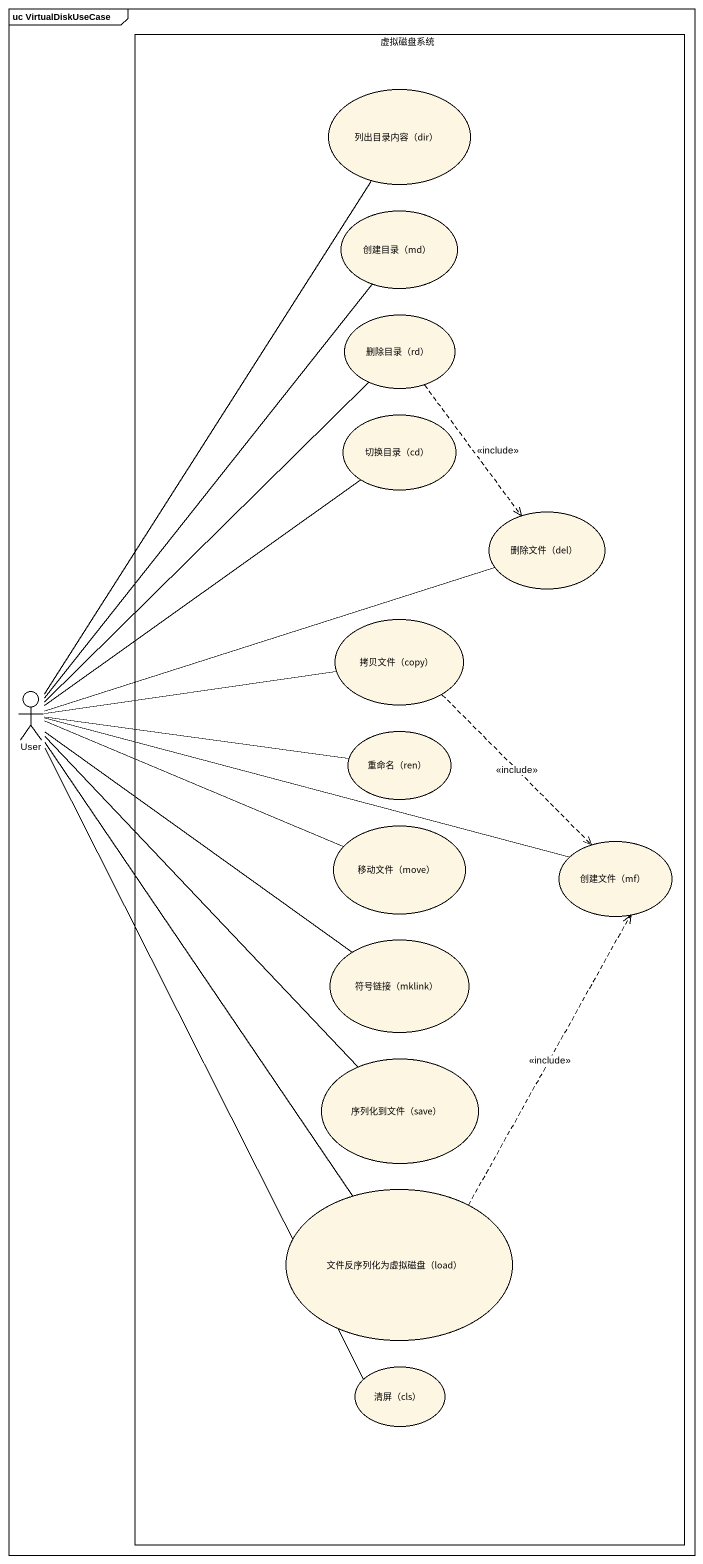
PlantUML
@startuml
mainframe uc VirtualDiskUseCase
rectangle 虚拟磁盘系统 {
  usecase "列出目录内容（dir）" as 列出目录内容_dir
  usecase "创建目录（md）" as 创建目录_md
  usecase "删除目录（rd）" as 删除目录_rd
  usecase "切换目录（cd）" as 切换目录_cd
  usecase "删除文件（del）" as 删除文件_del
  usecase "拷贝文件（copy）" as 拷贝文件_copy
  usecase "重命名（ren）" as 重命名_ren
  usecase "移动文件（move）" as 移动文件_move
  usecase "创建文件（mf）" as 创建文件_mf
  usecase "符号链接（mklink）" as 符号链接_mklink
  usecase "序列化到文件（save）" as 序列化到文件_save
  usecase "文件反序列化为虚拟磁盘（load）" as 文件反序列化为虚拟磁盘_load
  usecase "清屏（cls）" as 清屏_cls
}
actor User
删除目录_rd ..> 删除文件_del : <<include>>
拷贝文件_copy ..> 创建文件_mf : <<include>>
User -up- 列出目录内容_dir
User -up- 创建目录_md
User -up- 删除目录_rd
User -up- 切换目录_cd
User -right- 删除文件_del
User -right- 拷贝文件_copy
User -right- 重命名_ren
User -right- 移动文件_move
User -right- 创建文件_mf
User -- 符号链接_mklink
User -- 序列化到文件_save
User -- 文件反序列化为虚拟磁盘_load
User -- 清屏_cls
文件反序列化为虚拟磁盘_load .up.> 创建文件_mf : <<include>>
@enduml
